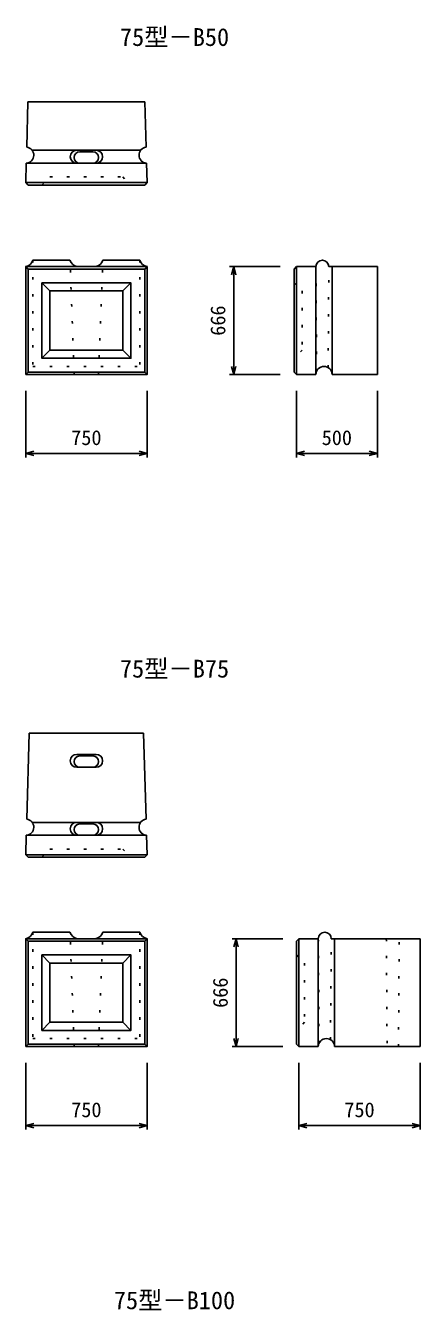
# Model space of a CAD drawing. Units: millimetres, scale not verified. Extents: x -25200 to 25200, y -17820 to 17820.
# Drawn here: x -14766 to -12328, y 536 to 8468 of the extents above; entities that cross this region are included whole.
import ezdxf
from ezdxf.enums import TextEntityAlignment as Align

# ---------------------------------------------------------------- set-up
doc = ezdxf.new("R2010")
doc.units = ezdxf.units.MM
doc.header["$LTSCALE"] = 60
doc.linetypes.add('DOTTED', pattern=[1.75, 0.25, -1.5])
for name, color, linetype, lineweight in [('0-0_DIM', 7, 'Continuous', 25), ('0-4_OUTLINE', 3, 'Continuous', 25), ('0-5_OUTLINE2', 4, 'Continuous', 25), ('0-6_TXT', 7, 'Continuous', 25)]:
    doc.layers.add(name, color=color, linetype=linetype, lineweight=lineweight)
doc.styles.add('ＭＳ ゴシック', font='')
doc.styles.get('ＭＳ ゴシック').set_extended_font_data('MS Gothic')

msp = doc.modelspace()

# ---------------------------------------------------------------- linework, layer by layer
at = {"layer": '0-0_DIM'}
for p, q in [((-13193.31, 6979.99), (-13505.9, 6979.99)), ((-13480.9, 6313.99), (-13480.9, 6979.99)), ((-13193.31, 6313.99), (-13505.9, 6313.99)), ((-14765.79, 6213.99), (-14765.79, 5801.4)), ((-14015.79, 6213.99), (-14015.79, 5801.4)), ((-13093.31, 6213.99), (-13093.31, 5801.4)), ((-12593.31, 6213.99), (-12593.31, 5801.4)), ((-14015.79, 5826.4), (-14765.79, 5826.4)), ((-12593.31, 5826.4), (-13093.31, 5826.4)), ((-13178.31, 2829.99), (-13490.9, 2829.99)), ((-13465.9, 2163.99), (-13465.9, 2829.99)), ((-13178.31, 2163.99), (-13490.9, 2163.99)), ((-14765.79, 2063.99), (-14765.79, 1651.4)), ((-14015.79, 2063.99), (-14015.79, 1651.4)), ((-13078.31, 2063.99), (-13078.31, 1651.4)), ((-12328.31, 2063.99), (-12328.31, 1651.4)), ((-14015.79, 1676.4), (-14765.79, 1676.4)), ((-12328.31, 1676.4), (-13078.31, 1676.4))]:
    msp.add_line(p, q, dxfattribs=at)
for points in [[(-13494.29, 6929.99), (-13480.9, 6979.99), (-13467.5, 6929.99)], [(-13494.29, 6363.99), (-13480.9, 6313.99), (-13467.5, 6363.99)], [(-14715.79, 5839.8), (-14765.79, 5826.4), (-14715.79, 5813)], [(-14065.79, 5839.8), (-14015.79, 5826.4), (-14065.79, 5813)], [(-13043.31, 5839.8), (-13093.31, 5826.4), (-13043.31, 5813)], [(-12643.31, 5839.8), (-12593.31, 5826.4), (-12643.31, 5813)], [(-13479.29, 2779.99), (-13465.9, 2829.99), (-13452.5, 2779.99)], [(-13479.29, 2213.99), (-13465.9, 2163.99), (-13452.5, 2213.99)], [(-14715.79, 1689.8), (-14765.79, 1676.4), (-14715.79, 1663)], [(-14065.79, 1689.8), (-14015.79, 1676.4), (-14065.79, 1663)], [(-13028.31, 1689.8), (-13078.31, 1676.4), (-13028.31, 1663)], [(-12378.31, 1689.8), (-12328.31, 1676.4), (-12378.31, 1663)]]:
    msp.add_lwpolyline(points, dxfattribs=at)
at = {"layer": '0-4_OUTLINE'}
for p, q in [((-14759.52, 7718.21), (-14751.51, 7998.61)), ((-14751.51, 7998.61), (-14030.08, 7998.61)), ((-14022.07, 7718.21), (-14030.08, 7998.61)), ((-14450.79, 7698.61), (-14330.79, 7698.61)), ((-14765.79, 7498.61), (-14762.37, 7618.61)), ((-14450.79, 7618.61), (-14330.79, 7618.61)), ((-14431.24, 7688.85), (-14350.35, 7688.85)), ((-14019.22, 7618.61), (-14015.79, 7498.61)), ((-14765.79, 7498.61), (-14750.79, 7483.61)), ((-14750.79, 7483.61), (-14030.79, 7483.61)), ((-14030.79, 7483.61), (-14015.79, 7498.61)), ((-13108.31, 6964.99), (-13093.31, 6979.99)), ((-13108.31, 6328.99), (-13108.31, 6964.99)), ((-13093.31, 6979.99), (-12973.31, 6979.99)), ((-12893.31, 6979.99), (-12593.31, 6979.99)), ((-12593.31, 6979.99), (-12593.31, 6313.99)), ((-13093.31, 6313.99), (-13108.31, 6328.99)), ((-13093.31, 6313.99), (-12973.31, 6313.99)), ((-12873.31, 6313.99), (-12593.31, 6313.99)), ((-14759.52, 3568.21), (-14744.37, 4098.61)), ((-14744.37, 4098.61), (-14037.22, 4098.61)), ((-14022.07, 3568.21), (-14037.22, 4098.61)), ((-14450.79, 3968.61), (-14330.79, 3968.61)), ((-14450.79, 3888.61), (-14330.79, 3888.61)), ((-14431.24, 3958.85), (-14350.35, 3958.85)), ((-14450.79, 3548.61), (-14330.79, 3548.61)), ((-14431.24, 3538.85), (-14350.35, 3538.85)), ((-14765.79, 3348.61), (-14762.37, 3468.61)), ((-14450.79, 3468.61), (-14330.79, 3468.61)), ((-14019.22, 3468.61), (-14015.79, 3348.61)), ((-14765.79, 3348.61), (-14750.79, 3333.61)), ((-14750.79, 3333.61), (-14030.79, 3333.61)), ((-14030.79, 3333.61), (-14015.79, 3348.61)), ((-13093.31, 2814.99), (-13078.31, 2829.99)), ((-13093.31, 2178.99), (-13093.31, 2814.99)), ((-13078.31, 2829.99), (-12958.31, 2829.99)), ((-12878.31, 2829.99), (-12328.31, 2829.99)), ((-12328.31, 2829.99), (-12328.31, 2163.99)), ((-13078.31, 2163.99), (-13093.31, 2178.99)), ((-13078.31, 2163.99), (-12958.31, 2163.99)), ((-12858.31, 2163.99), (-12328.31, 2163.99))]:
    msp.add_line(p, q, dxfattribs=at)
for points in [[(-14765.79, 6313.99), (-14765.79, 6979.99), (-14015.79, 6979.99), (-14015.79, 6313.99)], [(-14765.79, 2163.99), (-14765.79, 2829.99), (-14015.79, 2829.99), (-14015.79, 2163.99)]]:
    msp.add_lwpolyline(points, close=True, dxfattribs=at)
for centre, radius, start, end in [((-14765.79, 7668.61), 50, 273.93581, 82.79104), ((-14450.79, 7658.61), 40, 90, 270), ((-14330.79, 7658.61), 40, 270, 90), ((-14015.79, 7668.61), 50, 97.20896, 266.06419), ((-14431.24, 7653.73), 35.12, 90, 270), ((-14350.35, 7653.73), 35.12, 270, 90), ((-12933.31, 6979.99), 40, 0, 180), ((-12923.31, 6313.99), 50, 0, 180), ((-14450.79, 3928.61), 40, 90, 270), ((-14330.79, 3928.61), 40, 270, 90), ((-14431.24, 3923.73), 35.12, 90, 270), ((-14350.35, 3923.73), 35.12, 270, 90), ((-14765.79, 3518.61), 50, 273.93581, 82.79104), ((-14450.79, 3508.61), 40, 90, 270), ((-14431.24, 3503.73), 35.12, 90, 270), ((-14350.35, 3503.73), 35.12, 270, 90), ((-14330.79, 3508.61), 40, 270, 90), ((-14015.79, 3518.61), 50, 97.20896, 266.06419), ((-12918.31, 2829.99), 40, 0, 180), ((-12908.31, 2163.99), 50, 0, 180)]:
    msp.add_arc(centre, radius, start, end, dxfattribs=at)
at = {"layer": '0-5_OUTLINE2'}
for p, q in [((-14725.79, 7698.61), (-14055.79, 7698.61)), ((-14762.37, 7618.61), (-14019.22, 7618.61)), ((-14765.79, 7498.61), (-14015.79, 7498.61)), ((-14720.79, 7019.99), (-14492.3, 7019.99)), ((-14289.29, 7019.99), (-14060.79, 7019.99)), ((-14030.79, 6964.99), (-14015.79, 6979.99)), ((-13093.31, 6313.99), (-13093.31, 6979.99)), ((-12973.31, 6979.99), (-12973.31, 6313.99)), ((-12873.31, 6979.99), (-12873.31, 6313.99)), ((-14665.79, 6879.99), (-14615.79, 6829.99)), ((-14165.79, 6829.99), (-14115.79, 6879.99)), ((-14615.79, 6463.99), (-14665.79, 6413.99)), ((-14165.79, 6463.99), (-14115.79, 6413.99)), ((-14765.79, 6313.99), (-14750.79, 6328.99)), ((-14030.79, 6328.99), (-14015.79, 6313.99)), ((-14725.79, 3548.61), (-14055.79, 3548.61)), ((-14762.37, 3468.61), (-14019.22, 3468.61)), ((-14765.79, 3348.61), (-14015.79, 3348.61)), ((-14720.79, 2869.99), (-14492.3, 2869.99)), ((-14289.29, 2869.99), (-14060.79, 2869.99)), ((-14030.79, 2814.99), (-14015.79, 2829.99)), ((-13078.31, 2163.99), (-13078.31, 2829.99)), ((-12958.31, 2829.99), (-12958.31, 2163.99)), ((-12858.31, 2829.99), (-12858.31, 2163.99)), ((-14665.79, 2729.99), (-14615.79, 2679.99)), ((-14165.79, 2679.99), (-14115.79, 2729.99)), ((-14615.79, 2313.99), (-14665.79, 2263.99)), ((-14165.79, 2313.99), (-14115.79, 2263.99)), ((-14765.79, 2163.99), (-14750.79, 2178.99)), ((-14030.79, 2178.99), (-14015.79, 2163.99))]:
    msp.add_line(p, q, dxfattribs=at)
at = {"layer": '0-5_OUTLINE2', "linetype": 'DOTTED'}
for p, q in [((-14720.79, 7019.99), (-14720.79, 6363.99)), ((-14465.79, 6313.99), (-14492.3, 7019.99)), ((-14316.36, 6313.99), (-14289.29, 7019.99)), ((-14060.79, 7019.99), (-14060.79, 6363.99)), ((-12973.31, 6979.99), (-12968.47, 6335.45)), ((-12897.98, 6357.1), (-12893.31, 6979.99)), ((-14721.66, 6363.76), (-14059.92, 6363.76)), ((-14720.79, 2869.99), (-14720.79, 2213.99)), ((-14465.79, 2163.99), (-14492.3, 2869.99)), ((-14316.36, 2163.99), (-14289.29, 2869.99)), ((-14060.79, 2869.99), (-14060.79, 2213.99)), ((-12958.31, 2829.99), (-12953.47, 2185.45)), ((-12882.98, 2207.1), (-12878.31, 2829.99)), ((-12538.31, 2829.99), (-12533.31, 2163.99)), ((-12463.31, 2163.99), (-12458.31, 2829.99)), ((-14721.66, 2213.76), (-14059.92, 2213.76))]:
    msp.add_line(p, q, dxfattribs=at)
for points in [[(-14665.79, 7483.61), (-14615.79, 7533.61), (-14165.79, 7533.61), (-14115.79, 7483.61)], [(-13108.31, 6879.99), (-13058.31, 6829.99), (-13058.31, 6463.99), (-13108.31, 6413.99)], [(-14665.79, 3333.61), (-14615.79, 3383.61), (-14165.79, 3383.61), (-14115.79, 3333.61)], [(-13093.31, 2729.99), (-13043.31, 2679.99), (-13043.31, 2313.99), (-13093.31, 2263.99)]]:
    msp.add_lwpolyline(points, dxfattribs=at)
at = {"layer": '0-5_OUTLINE2'}
for points in [[(-14765.79, 6979.99), (-14750.79, 6964.99), (-14030.79, 6964.99), (-14030.79, 6328.99), (-14750.79, 6328.99), (-14750.79, 6964.99)], [(-14765.79, 2829.99), (-14750.79, 2814.99), (-14030.79, 2814.99), (-14030.79, 2178.99), (-14750.79, 2178.99), (-14750.79, 2814.99)]]:
    msp.add_lwpolyline(points, dxfattribs=at)
for points in [[(-14665.79, 6879.99), (-14115.79, 6879.99), (-14115.79, 6413.99), (-14665.79, 6413.99)], [(-14615.79, 6829.99), (-14165.79, 6829.99), (-14165.79, 6463.99), (-14615.79, 6463.99)], [(-14665.79, 2729.99), (-14115.79, 2729.99), (-14115.79, 2263.99), (-14665.79, 2263.99)], [(-14615.79, 2679.99), (-14165.79, 2679.99), (-14165.79, 2313.99), (-14615.79, 2313.99)]]:
    msp.add_lwpolyline(points, close=True, dxfattribs=at)
for centre, start, end in [((-14777.94, 7038.96), 281.63354, 341.63354), ((-14435.16, 7038.96), 198.36646, 258.36646), ((-14346.43, 7038.96), 281.63354, 341.63354), ((-14003.65, 7038.96), 198.36646, 258.36646), ((-14777.94, 2888.96), 281.63354, 341.63354), ((-14435.16, 2888.96), 198.36646, 258.36646), ((-14346.43, 2888.96), 281.63354, 341.63354), ((-14003.65, 2888.96), 198.36646, 258.36646)]:
    msp.add_arc(centre, 60.21, start, end, dxfattribs=at)

# ---------------------------------------------------------------- texts
at = {"layer": '0-0_DIM', "style": 'ＭＳ ゴシック'}
for p in [(-13505.26, 6553.24), (-13490.26, 2403.24)]:
    msp.add_text('666', height=91.64, rotation=90, dxfattribs=at).set_placement(p, align=Align.BOTTOM_LEFT)
for s, p in [('750', (-14484.54, 5850.77)), ('500', (-12937.37, 5850.77)), ('750', (-14484.54, 1700.77)), ('750', (-12797.37, 1700.77))]:
    msp.add_text(s, height=91.64, dxfattribs=at).set_placement(p, align=Align.BOTTOM_LEFT)
at = {"layer": '0-6_TXT', "style": 'ＭＳ ゴシック'}
for s, p in [('75型－B50', (-14183.45, 8309.6)), ('75型－B75', (-14183.45, 4409.6)), ('75型－B100', (-14220.95, 509.6))]:
    msp.add_text(s, height=110, dxfattribs=at).set_placement(p, align=Align.BOTTOM_LEFT)

doc.saveas('drawing.dxf')
